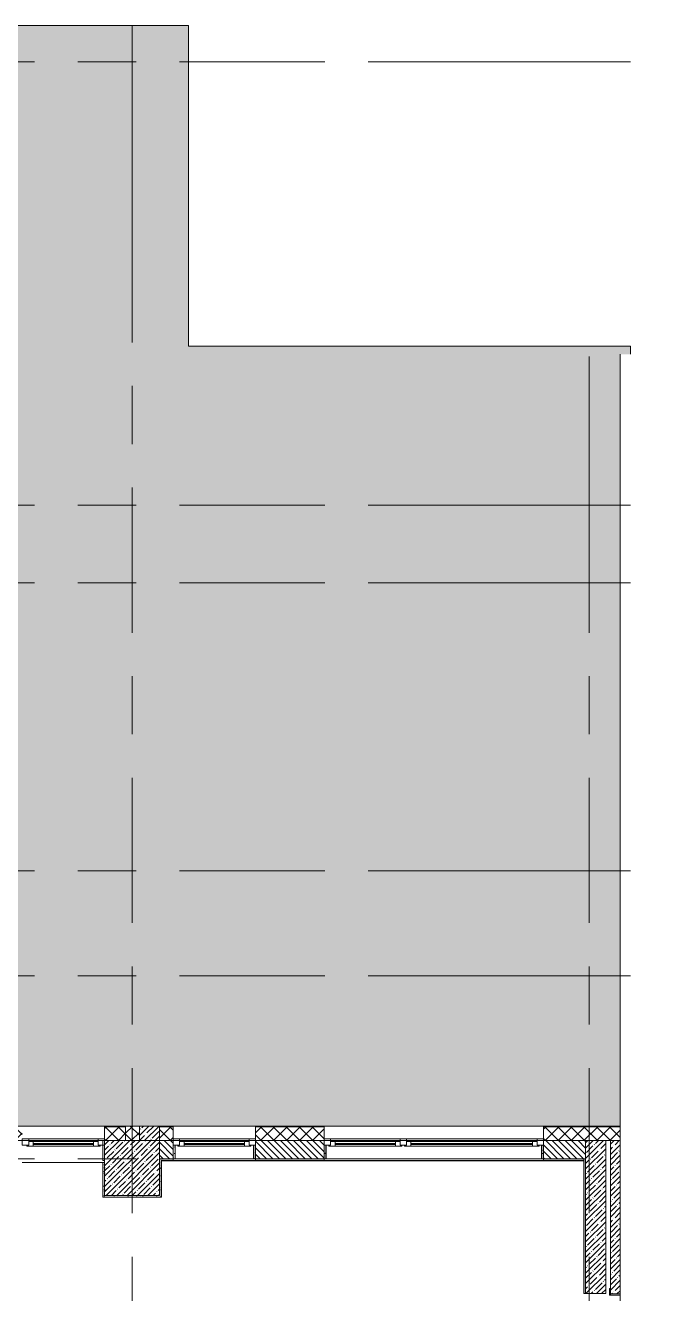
# Model space of a CAD drawing. Header units: millimetres. Extents: x -5524 to 188508, y -8553 to 29000.
# Drawn here: x 32143 to 38948, y 13525 to 27398 of the extents above; entities that cross this region are included whole.
import ezdxf

# ---------------------------------------------------------------- set-up
doc = ezdxf.new("R2010")
doc.units = ezdxf.units.MM
doc.linetypes.add('Осевая', pattern=[3175, 635, -476.25, 1587.5, -476.25])
for name, color, linetype, lineweight in [('A-DETL', 7, 'Continuous', 9), ('A-DETL-GENF', 7, 'Continuous', 9), ('A-GLAZ', 7, 'Continuous', 9), ('A-GLAZ-1', 7, 'Continuous', 13), ('A-WALL', 7, 'Continuous', 9), ('I-WALL', 7, 'Continuous', 9), ('S-COLS', 7, 'Continuous', 9), ('Оси', 7, 'Continuous', 9), ('Оси-2', 7, 'Осевая', 9)]:
    doc.layers.add(name, color=color, linetype=linetype, lineweight=lineweight)
for name, color, linetype, lineweight, true_color in [('A-DETL-GENF-1', 7, 'Continuous', 9, 0xd4d4d4), ('A-DOOR-1', 1, 'Continuous', 9, 0xff0000), ('A-DOOR-FRAM-1', 1, 'Continuous', 13, 0xff0000), ('A-WALL-1', 7, 'Continuous', 9, 0x3c3c3c), ('A-WALL-FNSH-1', 7, 'Continuous', 9, 0x3c3c3c)]:
    doc.layers.add(name, color=color, linetype=linetype, lineweight=lineweight, true_color=true_color)
pattern_1 = [(45, (0, 0), (-70.71068, 70.71068), []), (135, (0, 0), (-70.71068, -70.71068), [])]
pattern_2 = [(45, (0, 0), (-57.02463, 57.02463), []), (45, (57.025, 0), (-57.02463, 57.02463), [100.806, -20.161, 3.353, -16.808])]
pattern_3 = [(0, (0, 0), (121.92, 30.48), [10.058, -81.382, 10.058, -81.382, -487.68]), (0, (0, 0), (121.92, 30.48), [-182.88, 10.058, -172.822, 10.058, -81.382, -213.36]), (0, (0, 0), (121.92, 30.48), [-457.2, 10.058, -50.902, 10.058, -142.342]), (120, (45.72, 15.24), (-87.356454, 90.345817), [10.058, -81.382, 10.058, -81.382, -487.68]), (120, (45.72, 15.24), (-87.356454, 90.345817), [-182.88, 10.058, -172.822, 10.058, -81.382, -213.36]), (120, (45.72, 15.24), (-87.356454, 90.345817), [-457.2, 10.058, -50.902, 10.058, -142.342]), (240, (60.96, 76.2), (-34.563546, -120.825817), [10.058, -81.382, 10.058, -81.382, -487.68]), (240, (60.96, 76.2), (-34.563546, -120.825817), [-182.88, 10.058, -172.822, 10.058, -81.382, -213.36]), (240, (60.96, 76.2), (-34.563546, -120.825817), [-457.2, 10.058, -50.902, 10.058, -142.342])]

# ---------------------------------------------------------------- blocks, each defined once
blk = doc.blocks.new('BSC_Колонна _Прямоугольная - 600х600-V11-План заполнения дверных проемов 3 этажа в осях 1-12')
at = {"layer": 'S-COLS'}
h = blk.add_hatch(dxfattribs=at)
h.set_pattern_fill('FP_16', color=256, style=0, pattern_type=2)
h.set_pattern_definition([(45, (-33310, -14900), (-57.02463, 57.02463), []), (45, (-33252.975, -14900), (-57.02463, 57.02463), [100.806, -20.161, 3.353, -16.808])])
h.paths.add_polyline_path([(-300, -300), (300, -300), (300, 300), (-300, 300), (-300, 26)])
for p, q in [((300, 300), (-300, 300)), ((-300, 300), (-300, -300)), ((300, -300), (300, 300)), ((-300, -300), (300, -300))]:
    blk.add_line(p, q, dxfattribs=at)
blk = doc.blocks.new('110_Дверь_СКБ_2Ст - Д-2 1450x2100h_Лестничная клетка EIS60-31576737-План заполнения дверных проемов 3 этажа в осях 1-12')
at = {"layer": 'A-DOOR-FRAM-1'}
for p, q in [((-672, -110), (-742, -110)), ((-742, -110), (-742, -118)), ((-742, -118), (-672, -118)), ((-687, -2), (-687, -110)), ((-687, -110), (-672, -110)), ((-672, -110), (-672, -2)), ((-672, -118), (-672, -110)), ((698, -2), (698, -110)), ((698, -110), (713, -110)), ((768, -110), (698, -110)), ((698, -110), (698, -118)), ((698, -118), (768, -118)), ((713, -110), (713, -2)), ((768, -118), (768, -110))]:
    blk.add_line(p, q, dxfattribs=at)
blk = doc.blocks.new('120_Окно_СКБ_1Ст - 120_Окно_СКБ_1Ст 900х2500_h_-20664874-План заполнения дверных проемов 3 этажа в осях 1-12')
at = {"layer": 'A-GLAZ'}
for p, q in [((450, -57), (-450, -57)), ((-430, -127), (-400, -127)), ((-330, -107), (330, -107)), ((330, -117), (-330, -117)), ((400, -127), (430, -127))]:
    blk.add_line(p, q, dxfattribs=at)
at = {"layer": 'A-GLAZ-1'}
for p, q in [((-450, -127), (-450, -57)), ((-450, -57), (-380, -57)), ((-380, -127), (-450, -127)), ((-380, -127), (-400, -127)), ((-400, -127), (-400, -137)), ((-400, -137), (400, -137)), ((400, -137), (-400, -137)), ((-380, -57), (-380, -127)), ((380, -87), (-380, -87)), ((-380, -87), (-380, -127)), ((-330, -137), (-330, -87)), ((330, -137), (330, -87)), ((380, -127), (380, -57)), ((380, -57), (450, -57)), ((380, -127), (380, -87)), ((450, -127), (380, -127)), ((400, -127), (380, -127)), ((400, -137), (400, -127)), ((450, -57), (450, -127))]:
    blk.add_line(p, q, dxfattribs=at)
blk = doc.blocks.new('120_Окно_СКБ_1Ст - 120_Окно_СКБ_1Ст_900х2500_h_-20705657-План заполнения дверных проемов 3 этажа в осях 1-12')
at = {"layer": 'A-GLAZ'}
for p, q in [((450, -57), (-450, -57)), ((-430, -127), (-400, -127)), ((-330, -107), (330, -107)), ((330, -117), (-330, -117)), ((400, -127), (450, -127))]:
    blk.add_line(p, q, dxfattribs=at)
at = {"layer": 'A-GLAZ-1'}
for p, q in [((-450, -127), (-450, -57)), ((-450, -57), (-380, -57)), ((-380, -127), (-450, -127)), ((-380, -127), (-400, -127)), ((-400, -127), (-400, -137)), ((-400, -137), (400, -137)), ((400, -137), (-400, -137)), ((-380, -57), (-380, -127)), ((380, -87), (-380, -87)), ((-380, -87), (-380, -127)), ((-330, -137), (-330, -87)), ((330, -137), (330, -87)), ((380, -127), (380, -57)), ((380, -57), (450, -57)), ((380, -127), (380, -87)), ((450, -127), (380, -127)), ((400, -127), (380, -127)), ((400, -137), (400, -127)), ((450, -57), (450, -127))]:
    blk.add_line(p, q, dxfattribs=at)
blk = doc.blocks.new('120_Окно_СКБ_2Ст - 120_Окно_СКБ_2Ст 2400х2500 _мал створка слева_-22817474-План заполнения дверных проемов 3 этажа в осях 1-12')
at = {"layer": 'A-GLAZ'}
for p, q in [((1200, 57), (-1200, 57)), ((-1180, 127), (-1150, 127)), ((250, 117), (-1080, 117)), ((-1080, 107), (250, 107)), ((320, 127), (350, 127)), ((1080, 117), (420, 117)), ((420, 107), (1080, 107)), ((1150, 127), (1180, 127))]:
    blk.add_line(p, q, dxfattribs=at)
at = {"layer": 'A-GLAZ-1'}
for p, q in [((-1130, 127), (-1200, 127)), ((-1200, 127), (-1200, 57)), ((-1200, 57), (-1130, 57)), ((-1150, 127), (-1150, 137)), ((-1150, 137), (320, 137)), ((320, 137), (-1150, 137)), ((-1130, 127), (-1150, 127)), ((-1130, 57), (-1130, 127)), ((-1130, 87), (-1130, 127)), ((300, 87), (-1130, 87)), ((-1080, 137), (-1080, 87)), ((250, 137), (250, 87)), ((370, 127), (300, 127)), ((300, 127), (300, 57)), ((300, 127), (300, 87)), ((320, 127), (300, 127)), ((300, 57), (370, 57)), ((320, 137), (320, 127)), ((350, 127), (350, 137)), ((350, 137), (1150, 137)), ((1150, 137), (350, 137)), ((370, 127), (350, 127)), ((370, 57), (370, 127)), ((370, 87), (370, 127)), ((1130, 87), (370, 87)), ((420, 137), (420, 87)), ((1080, 137), (1080, 87)), ((1200, 127), (1130, 127)), ((1130, 127), (1130, 57)), ((1130, 127), (1130, 87)), ((1150, 127), (1130, 127)), ((1130, 57), (1200, 57)), ((1150, 137), (1150, 127)), ((1200, 57), (1200, 127))]:
    blk.add_line(p, q, dxfattribs=at)
blk = doc.blocks.new('DET_L_Линия разрыва - М100-30654710-План заполнения дверных проемов 3 этажа в осях 1-12')
at = {"layer": 'A-DETL-GENF'}
for p, q in [((11890, 300), (11740, 0)), ((12190, -300), (11890, 300)), ((11740, 0), (0, 0)), ((12340, 0), (12190, -300)), ((24080, 0), (12340, 0))]:
    blk.add_line(p, q, dxfattribs=at)

msp = doc.modelspace()

# ---------------------------------------------------------------- hatches: boundary and pattern name
at = {"layer": 'A-DETL-GENF-1'}
msp.add_hatch(color=256, dxfattribs=at).paths.add_polyline_path([(-268, 14774.9), (-268, 15358), (38647.7, 15358), (38647.7, 23799.7), (38760, 23799.7), (38760, 23888.3), (33928.1, 23888.3), (33928.1, 27398.1), (-2409.1, 27398.1), (-2409.1, 14774.9), (-1612.9, 14774.9)])
at = {"layer": 'A-WALL'}
h = msp.add_hatch(dxfattribs=at)
h.set_pattern_fill('FP_11', color=256, style=0, pattern_type=2)
h.set_pattern_definition(pattern_1)
h.paths.add_polyline_path([(38301.3, 15200), (38647.7, 15200), (38647.7, 15350), (37810, 15350), (37810, 15200)])
h.paths.add_polyline_path([(32110, 15200), (32110, 15350), (12860, 15350), (12860, 15200), (30859.7, 15200)])
h.paths.add_polyline_path([(34660, 15200), (35410, 15200), (35410, 15350), (34660, 15350)])
h.paths.add_polyline_path([(8260, 15200), (8260, 15350), (7660, 15350), (7660, 15200), (7858.3, 15200)])
h.paths.add_polyline_path([(9160, 15200), (9760, 15200), (9760, 15350), (9160, 15350)])
h.paths.add_polyline_path([(4660, 15200), (6760, 15200), (6760, 15350), (40, 15350), (40, 15293), (-110, 15293), (-110, 15200), (3799.2, 15200)])
h.paths.add_polyline_path([(33240, 15200), (33240, 15350), (33010, 15350), (33010, 15200)])
h.paths.add_polyline_path([(33610, 15200), (33760, 15200), (33760, 15350), (33610, 15350)])
h = msp.add_hatch(dxfattribs=at)
h.set_pattern_fill('FP_9', color=256, style=0, pattern_type=2)
h.set_pattern_definition([(135, (0, 0), (-35.35534, -35.35534), [])])
h.paths.add_polyline_path([(38250, 15000), (38270, 15000), (38270, 15200), (37810, 15200), (37810, 15000), (38249, 15000)])
h.paths.add_polyline_path([(33610, 15000), (33760, 15000), (33760, 15200), (33610, 15200)])
h.paths.add_polyline_path([(34660, 15000), (35410, 15000), (35410, 15200), (34660, 15200)])
at = {"layer": 'I-WALL'}
h = msp.add_hatch(dxfattribs=at)
h.set_pattern_fill('FP_11', color=256, style=0, pattern_type=2)
h.set_pattern_definition(pattern_1)
h.paths.add_polyline_path([(33240, 15200), (33390, 15200), (33390, 15358), (33240, 15358), (33240, 15350)])
h = msp.add_hatch(dxfattribs=at)
h.set_pattern_fill('FP_12', color=256, style=0, pattern_type=2)
h.set_pattern_definition(pattern_2)
h.paths.add_polyline_path([(33390, 15200), (33610, 15200), (33610, 15358), (33390, 15358)])
h = msp.add_hatch(dxfattribs=at)
h.set_pattern_fill('FP_37', color=256, style=0, pattern_type=2)
h.set_pattern_definition(pattern_3)
h.paths.add_polyline_path([(33760, 15000), (33780, 15000), (33780, 15148), (33760, 15148)])
h = msp.add_hatch(dxfattribs=at)
h.set_pattern_fill('FP_37', color=256, style=0, pattern_type=2)
h.set_pattern_definition(pattern_3)
h.paths.add_polyline_path([(34640, 15000), (34660, 15000), (34660, 15148), (34640, 15148)])
h = msp.add_hatch(dxfattribs=at)
h.set_pattern_fill('FP_37', color=256, style=0, pattern_type=2)
h.set_pattern_definition(pattern_3)
h.paths.add_polyline_path([(35410, 15000), (35430, 15000), (35430, 15148), (35410, 15148)])
h = msp.add_hatch(dxfattribs=at)
h.set_pattern_fill('FP_37', color=256, style=0, pattern_type=2)
h.set_pattern_definition(pattern_3)
h.paths.add_polyline_path([(37810, 15000), (37810, 15148), (37790, 15148), (37790, 15000)])
h = msp.add_hatch(dxfattribs=at)
h.set_pattern_fill('FP_12', color=256, style=0, pattern_type=2)
h.set_pattern_definition(pattern_2)
h.paths.add_polyline_path([(38270, 11200), (38490, 11200), (38490, 11538.7), (38347.7, 11609.9), (38490, 11681), (38490, 12125), (38270, 12125)])
h.paths.add_polyline_path([(38270, 13525), (38490, 13525), (38490, 15200), (38270, 15200), (38270, 14926.3)])
h = msp.add_hatch(dxfattribs=at)
h.set_pattern_fill('FP_12', color=256, style=0, pattern_type=2)
h.set_pattern_definition(pattern_2)
h.paths.add_polyline_path([(38647.7, 10230), (38647.7, 11459.9), (38540, 11513.7), (38540, 10230)])
h.paths.add_polyline_path([(38540, 11706), (38760, 11816), (38760, 12003.7), (38647.7, 12059.9), (38647.7, 12125), (38540, 12125), (38540, 11891.7)])
h.paths.add_polyline_path([(38647.7, 13525), (38647.7, 15200), (38540, 15200), (38540, 13525)])
h = msp.add_hatch(dxfattribs=at)
h.set_pattern_fill('FP_37', color=256, style=0, pattern_type=2)
h.set_pattern_definition(pattern_3)
h.paths.add_polyline_path([(33630, 14600), (33630, 15000), (33610, 15000), (33610, 14600)])
h = msp.add_hatch(dxfattribs=at)
h.set_pattern_fill('FP_37', color=256, style=0, pattern_type=2)
h.set_pattern_definition(pattern_3)
h.paths.add_polyline_path([(38270, 14980), (38270, 15000), (37810, 15000), (37810, 14980), (38250, 14980)])
h.paths.add_polyline_path([(35410, 14980), (35410, 15000), (34660, 15000), (34660, 14980), (34918.8, 14980)])
h.paths.add_polyline_path([(33760, 14980), (33760, 15000), (33630, 15000), (33630, 14980)])
h = msp.add_hatch(dxfattribs=at)
h.set_pattern_fill('FP_37', color=256, style=0, pattern_type=2)
h.set_pattern_definition(pattern_3)
h.paths.add_polyline_path([(33010, 14580), (33010, 14960), (32990, 14960), (32990, 14580)])
h = msp.add_hatch(dxfattribs=at)
h.set_pattern_fill('FP_37', color=256, style=0, pattern_type=2)
h.set_pattern_definition(pattern_3)
h.paths.add_polyline_path([(38270, 11200), (38270, 12125), (38250, 12125), (38250, 11200)])
h.paths.add_polyline_path([(38270, 13525), (38270, 14980), (38250, 14980), (38250, 13525)])
h = msp.add_hatch(dxfattribs=at)
h.set_pattern_fill('FP_37', color=256, style=0, pattern_type=2)
h.set_pattern_definition(pattern_3)
h.paths.add_polyline_path([(33630, 14580), (33630, 14600), (33010, 14600), (33010, 14580), (33610, 14580)])

# ---------------------------------------------------------------- linework, layer by layer
at = {"layer": 'A-DETL'}
for p, q in [((33928.1, 27398.1), (-2409.1, 27398.1)), ((33928.1, 23888.3), (33928.1, 27398.1)), ((38760, 23888.3), (33928.1, 23888.3)), ((38760, 23799.7), (38760, 23888.3)), ((-268, 15358), (38647.7, 15358))]:
    msp.add_line(p, q, dxfattribs=at)
at = {"layer": 'A-WALL'}
for p, q in [((33233, 15353), (33010, 15353)), ((33240, 15350), (33010, 15350)), ((33233, 15358), (33233, 15350)), ((33235, 15358), (33235, 15350)), ((33240, 15358), (33240, 15200)), ((33610, 15358), (33610, 15200)), ((33760, 15353), (33610, 15353)), ((33760, 15350), (33610, 15350)), ((35410, 15353), (34660, 15353)), ((35410, 15350), (34660, 15350)), ((38647.7, 15353), (37810, 15353)), ((38647.7, 15350), (37810, 15350)), ((38540, 15200), (33610, 15200)), ((33760, 15200), (33610, 15200)), ((35410, 15200), (34660, 15200)), ((38270, 15200), (37810, 15200)), ((33760, 15000), (33610, 15000)), ((34660, 15000), (35410, 15000)), ((37810, 15000), (38270, 15000)), ((32990, 14960), (32990, 14580)), ((33630, 14980), (33760, 14980)), ((34660, 14980), (35410, 14980)), ((38250, 14980), (37810, 14980)), ((38270, 14980), (38270, 13525))]:
    msp.add_line(p, q, dxfattribs=at)
at = {"layer": 'A-WALL-1'}
for p, q in [((33010, 15350), (33010, 15200)), ((33390, 15358), (33390, 15200)), ((33760, 14980), (33760, 15350)), ((34660, 15350), (34660, 14980)), ((35410, 14980), (35410, 15350)), ((37810, 15350), (37810, 14980)), ((30610, 15200), (33010, 15200)), ((33780, 15148), (33760, 15148)), ((33780, 15000), (33780, 15148)), ((34640, 15148), (34640, 15000)), ((34660, 15148), (34640, 15148)), ((35430, 15148), (35410, 15148)), ((35430, 15000), (35430, 15148)), ((37810, 15148), (37790, 15148)), ((37790, 15148), (37790, 15000)), ((38270, 14980), (38270, 15200)), ((38490, 13525), (38490, 15200)), ((38540, 15200), (38540, 13580)), ((38647.7, 15200), (38540, 15200)), ((33760, 15000), (33780, 15000)), ((34640, 15000), (34660, 15000)), ((35410, 15000), (35430, 15000)), ((37790, 15000), (37810, 15000)), ((33010, 14960), (32990, 14960)), ((33630, 14979), (33630, 14980)), ((32990, 14580), (33630, 14580)), ((38250, 13525), (38490, 13525))]:
    msp.add_line(p, q, dxfattribs=at)
at = {"layer": 'A-WALL-FNSH-1'}
for p, q in [((33010, 15358), (33010, 15350)), ((33760, 15350), (33760, 15358)), ((34660, 15358), (34660, 15350)), ((35410, 15350), (35410, 15358)), ((37810, 15358), (37810, 15350)), ((32989, 15148), (32989, 15000)), ((32990, 15148), (32989, 15148)), ((32990, 15000), (32990, 15148)), ((33781, 15148), (33780, 15148)), ((33781, 15000), (33781, 15148)), ((34639, 15148), (34639, 15000)), ((34640, 15148), (34639, 15148)), ((35431, 15148), (35430, 15148)), ((35431, 15000), (35431, 15148)), ((37790, 15148), (37789, 15148)), ((37789, 15148), (37789, 15000)), ((32989, 15000), (32990, 15000)), ((33780, 15000), (33781, 15000)), ((34639, 15000), (34640, 15000)), ((35430, 15000), (35431, 15000)), ((37789, 15000), (37790, 15000)), ((38249, 15000), (38249, 14980)), ((38250, 13525), (38250, 15000)), ((32990, 14960), (32989, 14960)), ((32989, 14959), (32989, 14579)), ((33630, 14979), (33630, 14580)), ((33631, 14979), (33760, 14979)), ((33631, 14579), (33631, 14979)), ((33760, 14979), (33760, 14980)), ((34660, 14980), (34660, 14979)), ((34660, 14979), (35410, 14979)), ((35410, 14979), (35410, 14980)), ((37810, 14980), (37810, 14979)), ((37810, 14979), (38249, 14979)), ((38249, 14979), (38249, 13525)), ((32989, 14579), (33631, 14579)), ((38249, 13525), (38250, 13525))]:
    msp.add_line(p, q, dxfattribs=at)
at = {"layer": 'I-WALL'}
for p, q in [((32990, 15148), (32990, 15200)), ((32990, 15148), (33010, 15148)), ((32990, 14980), (32990, 15000)), ((33010, 15000), (32990, 15000)), ((33780, 15000), (34640, 15000)), ((35430, 15000), (37790, 15000)), ((32989, 14959), (32110, 14959)), ((32989, 14960), (32989, 14959)), ((32990, 14980), (33010, 14980)), ((34660, 14980), (33760, 14980)), ((34660, 14979), (33760, 14979)), ((37810, 14980), (35410, 14980)), ((37810, 14979), (35410, 14979))]:
    msp.add_line(p, q, dxfattribs=at)
at = {"layer": 'Оси'}
for p, q in [((33310, 24898.1), (33310, 27398.1)), ((36260, 27000), (38760, 27000)), ((38310, 21277.7), (38310, 23777.7)), ((36260, 22150), (38760, 22150)), ((36260, 21300), (38760, 21300)), ((36260, 18150), (38760, 18150)), ((36260, 17000), (38760, 17000)), ((35660, 15000), (38160, 15000))]:
    msp.add_line(p, q, dxfattribs=at)
at = {"layer": 'Оси-2'}
for p, q in [((-2206.6, 27000), (36260, 27000)), ((33310, 593.7), (33310, 24898.1)), ((-2206.6, 22150), (36260, 22150)), ((-2206.6, 21300), (36260, 21300)), ((38310, 593.7), (38310, 21277.7)), ((-2206.6, 18150), (36260, 18150)), ((-2206.6, 17000), (36260, 17000)), ((-2206.6, 15000), (35660, 15000))]:
    msp.add_line(p, q, dxfattribs=at)

# ---------------------------------------------------------------- block references
at = {"layer": 'A-DETL-GENF', "rotation": 90.00000000000031}
msp.add_blockref('DET_L_Линия разрыва - М100-30654710-План заполнения дверных проемов 3 этажа в осях 1-12', (38647.7, -280), dxfattribs=at)
at = {"layer": 'A-DOOR-1', "rotation": 269.9999999999999}
msp.add_blockref('110_Дверь_СКБ_2Ст - Д-2 1450x2100h_Лестничная клетка EIS60-31576737-План заполнения дверных проемов 3 этажа в осях 1-12', (38650, 12837.5), dxfattribs=at)
at = {"layer": 'A-GLAZ'}
for name, p in [('120_Окно_СКБ_1Ст - 120_Окно_СКБ_1Ст_900х2500_h_-20705657-План заполнения дверных проемов 3 этажа в осях 1-12', (32560, 15275)), ('120_Окно_СКБ_1Ст - 120_Окно_СКБ_1Ст 900х2500_h_-20664874-План заполнения дверных проемов 3 этажа в осях 1-12', (34210, 15275))]:
    msp.add_blockref(name, p, dxfattribs=at)
at = {"layer": 'A-GLAZ', "rotation": 180}
msp.add_blockref('120_Окно_СКБ_2Ст - 120_Окно_СКБ_2Ст 2400х2500 _мал створка слева_-22817474-План заполнения дверных проемов 3 этажа в осях 1-12', (36610, 15275), dxfattribs=at)
at = {"layer": 'S-COLS'}
msp.add_blockref('BSC_Колонна _Прямоугольная - 600х600-V11-План заполнения дверных проемов 3 этажа в осях 1-12', (33310, 14900), dxfattribs=at)

doc.saveas('drawing.dxf')
